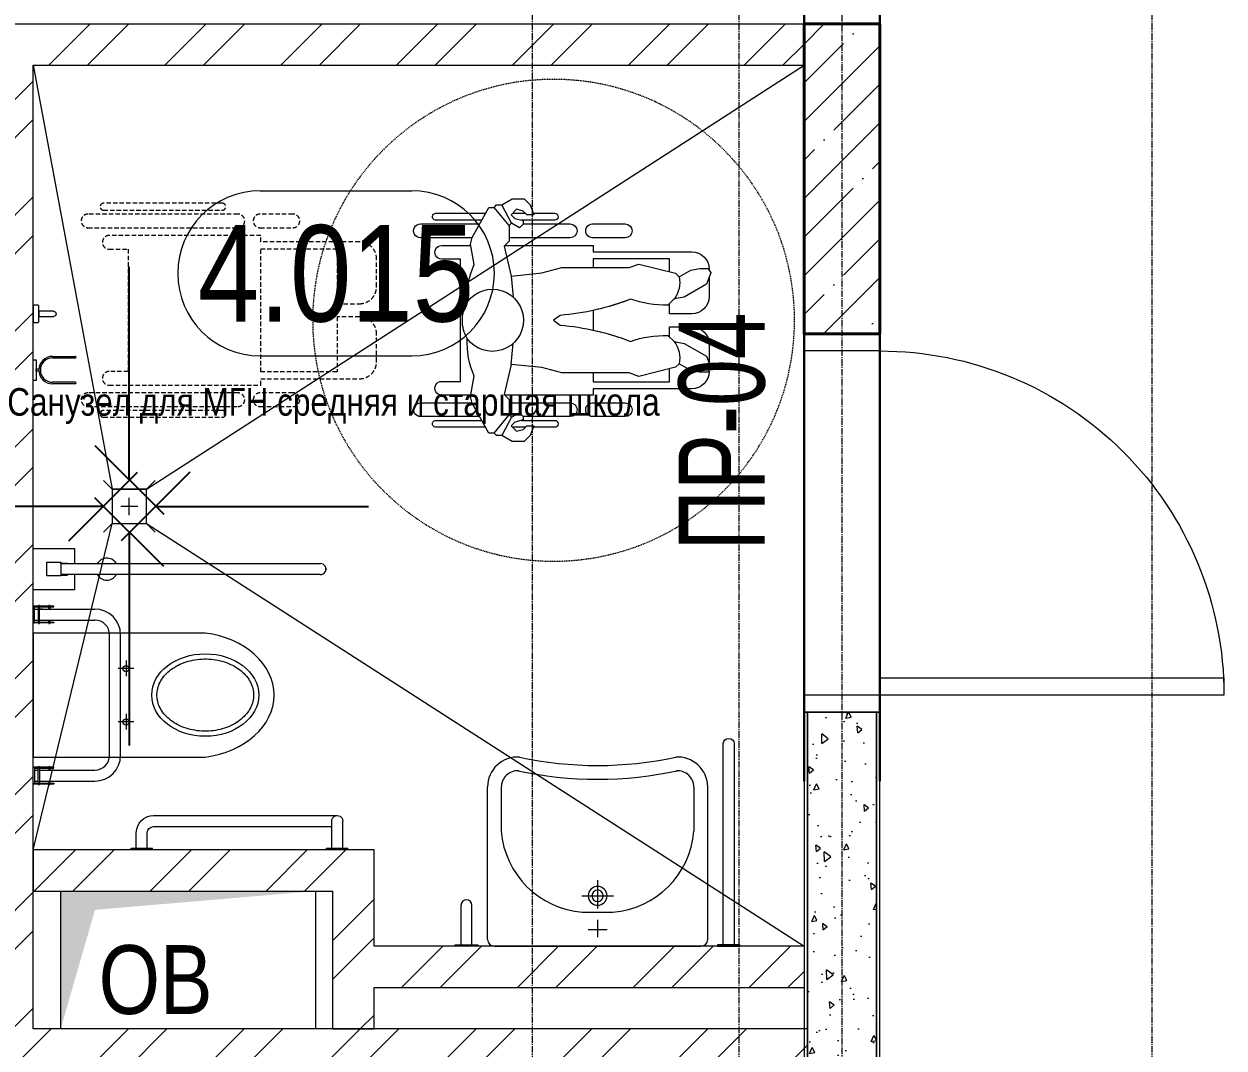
# Model space of a CAD drawing. Header units: millimetres. Extents: x -231292 to 573618, y -153144 to 564035.
# Drawn here: x 101452 to 104939, y 381776 to 384752 of the extents above; entities that cross this region are included whole.
import ezdxf
from ezdxf.enums import TextEntityAlignment as Align

# ---------------------------------------------------------------- set-up
doc = ezdxf.new("R2010")
doc.units = ezdxf.units.MM
for name, pattern in [('ADSK_Невидимые', [5, 3, -2]), ('CENTER2', [28.575, 19.05, -3.175, 3.175, -3.175]), ('DASHED', [19.05, 12.7, -6.35]), ('HIDDEN2', [4.7625, 3.175, -1.5875])]:
    doc.linetypes.add(name, pattern=pattern)
doc.layers.get('0').update_dxf_attribs({"color": 250})
doc.layers.get('Defpoints').update_dxf_attribs({"color": 250})
for name, color, linetype, lineweight in [('АИ_Сантехника', 250, 'Continuous', 0), ('АР_Area', 250, 'Continuous', 5), ('АР_Двери', 250, 'Continuous', 9), ('АР_Колонны', 250, 'Continuous', 35), ('АР_Отверстия', 250, 'Continuous', 9), ('АР_Сантехника', 250, 'Continuous', 5), ('АР_Сантехника_МГН', 250, 'Continuous', 0), ('АР_Стены ЖБ', 250, 'Continuous', 35), ('АР_Стены кирпич', 250, 'Continuous', 20), ('АР_Стены ПЕНОблок', 250, 'Continuous', 20), ('АР_Тонкая', 250, 'Continuous', 5), ('АР_Штриховка', 250, 'Continuous', 0), ('РД_Оси_100', 250, 'Continuous', 0), ('РД_Разуклонка к трапам', 124, 'Continuous', 0)]:
    doc.layers.add(name, color=color, linetype=linetype, lineweight=lineweight)
doc.layers.add('РД_Перемычка инж проемов', color=250, linetype='Continuous')
doc.layers.add('РД_Проем', color=250, linetype='Continuous', lineweight=0, plot=False)
doc.layers.add('РД_проем_инж перемыч_подсчет', color=250, linetype='Continuous', lineweight=30, plot=False)
doc.styles.add('Arial0', font='arial.ttf')
doc.styles.add('style1', font='ARIALN.TTF')
doc.styles.add('ккк', font='isocpeur.ttf', dxfattribs={"width": 0.85, "oblique": 15})
doc.dimstyles.new('scale_100', dxfattribs={"dimtxt": 200, "dimasz": 125, "dimexe": 60, "dimexo": 100, "dimgap": 30, "dimtad": 1, "dimdec": 0, "dimdsep": 46, "dimtxsty": 'style1', "dimblk": 'OBLIQUE', "dimcen": 150, "dimdle": 60, "dimclrd": 256, "dimclre": 256, "dimclrt": 256, "dimadec": 0, "dimazin": 0, "dimtfac": 1, "dimtdec": 0, "dimtmove": 1, "dimatfit": 3, "dimldrblk": 'OBLIQUE', "dimfxl": 1, "dimtolj": 1, "dimtzin": 0, "dimarcsym": 0})
pattern_1 = [(45, (50428.77, 366201.75), (-168.3798, 168.3798), []), (45, (50541.02, 366201.75), (-168.3798, 168.3798), [])]
pattern_2 = [(45, (50428.77, 366201.75), (-168.3798, 168.3798), []), (45, (50541.02, 366201.75), (-168.3798, 168.3798), [])]

# ---------------------------------------------------------------- blocks, each defined once
blk = doc.blocks.new('otv')
at = {"linetype": 'Continuous'}
blk.add_lwpolyline([(0, -1), (0, 0), (1, 0), (1, -1)], close=True, dxfattribs=at)
blk.add_solid([(0, -1), (0, 0), (0.1346, -0.1366), (1, 0)], dxfattribs=at)
blk = doc.blocks.new('СОШ_2200_АР_ОСИ_М100_28.05.24')
at = {"layer": 'РД_Оси_100', "linetype": 'CENTER2'}
for points in [[(52500, 139938.679), (52500, -5755), (52358.276, -6155)], [(53100, 139938.679), (53100, -5755), (52949.266, -6155)], [(54300, 139938.679), (54300, -6155)], [(53400, 70753.904), (53400, -5755), (53550, -6155)]]:
    blk.add_lwpolyline(points, dxfattribs=at)
blk = doc.blocks.new('унитаз Olymp МГН')
at = {"layer": 'АР_Сантехника'}
for points in [[(500, 180), (0, 180), (0, -180), (500, -180)], [(292.6, 77.5), (247.4, 77.5)], [(270, 100.1), (270, 54.9)], [(270, -54.9), (270, -100.1)], [(292.6, -77.5), (247.4, -77.5)]]:
    blk.add_lwpolyline(points, dxfattribs=at)
for centre in [(270, 76.7), (270, -78.3)]:
    blk.add_circle(centre, 9.03, dxfattribs=at)
blk.add_ellipse((460, 0), major_axis=(240, 0), ratio=0.760563, start_param=4.879159, end_param=7.686534, dxfattribs=at)
blk.add_ellipse((500, 0), major_axis=(-155.5, 0), ratio=0.771216, dxfattribs=at)
blk.add_open_spline([(359.5, 0), (359.5, -4.7), (359.9, -9.4), (361.9, -20.3), (363.8, -26.5), (369.1, -38.6), (372.6, -44.5), (380.9, -55.9), (385.8, -61.3), (397, -71.5), (403.3, -76.2), (416.9, -84.8), (424.3, -88.6), (440, -95.1), (448.2, -97.7), (465.3, -101.9), (474.2, -103.4), (492, -105), (501.1, -105.2), (519, -104.2), (527.9, -103.1), (545.3, -99.5), (553.7, -97.2), (569.8, -91.2), (577.4, -87.7), (591.7, -79.7), (598.2, -75.2), (610.1, -65.4), (615.4, -60.1), (624.4, -49), (628.3, -43.2), (634.4, -31.2), (636.7, -25.1), (639.8, -12.6), (640.5, -6.3), (640.5, 6.2), (639.8, 12.5), (636.7, 24.9), (634.4, 31.1), (628.3, 43.1), (624.5, 48.9), (615.4, 60), (610.2, 65.3), (598.4, 75.1), (591.8, 79.6), (577.6, 87.6), (569.9, 91.2), (553.9, 97.1), (545.4, 99.5), (528.1, 103), (519.2, 104.2), (501.2, 105.2), (492.2, 105), (474.3, 103.4), (465.5, 101.9), (448.4, 97.8), (440.1, 95.1), (424.5, 88.6), (417.1, 84.8), (403.4, 76.3), (397.1, 71.6), (385.9, 61.4), (381, 56), (372.6, 44.6), (369.2, 38.7), (363.8, 26.6), (361.9, 20.4), (359.9, 9.5), (359.5, 4.7), (359.5, 0)], degree=3, knots=[0, 0, 0, 0, 0.140076, 0.140076, 0.327634, 0.327634, 0.515193, 0.515193, 0.702751, 0.702751, 0.890309, 0.890309, 1.077868, 1.077868, 1.265426, 1.265426, 1.452985, 1.452985, 1.640543, 1.640543, 1.828101, 1.828101, 2.01566, 2.01566, 2.203218, 2.203218, 2.390777, 2.390777, 2.578335, 2.578335, 2.765893, 2.765893, 2.953452, 2.953452, 3.14101, 3.14101, 3.328568, 3.328568, 3.516127, 3.516127, 3.703685, 3.703685, 3.891244, 3.891244, 4.078802, 4.078802, 4.26636, 4.26636, 4.453919, 4.453919, 4.641477, 4.641477, 4.829036, 4.829036, 5.016594, 5.016594, 5.204152, 5.204152, 5.391711, 5.391711, 5.579269, 5.579269, 5.766828, 5.766828, 5.954386, 5.954386, 6.141944, 6.141944, 6.283185, 6.283185, 6.283185, 6.283185], dxfattribs=at)
blk = doc.blocks.new('Коляска')
at = {"layer": 'АИ_Сантехника', "linetype": 'DASHED', "lineweight": 0}
for p, q in [((-279.8, 116.6), (-279.8, -318.4)), ((-239.8, -318.4), (-239.8, 116.6)), ((239.8, 116.6), (239.8, -318.4)), ((279.8, -318.4), (279.8, 116.6)), ((-310.9, 71.7), (-310.9, -273.5)), ((-290.9, -273.5), (-290.9, 71.7)), ((290.9, 71.7), (290.9, -273.5)), ((310.9, -273.5), (310.9, 71.7)), ((-217.5, 55), (-217.5, -385)), ((-177.5, 0), (-177.5, 55)), ((177.5, 55), (177.5, 0)), ((217.5, -385), (217.5, 55)), ((177.5, 0), (-177.5, 0)), ((-279.8, -383.4), (-279.8, -478.4)), ((-239.8, -478.4), (-239.8, -383.4)), ((239.8, -383.4), (239.8, -478.4)), ((279.8, -478.4), (279.8, -383.4)), ((-217.5, -385), (-199, -385)), ((-199, -385), (-199, -671.7)), ((-179, -606.7), (-179, -385)), ((-179, -385), (179, -385)), ((179, -385), (179, -606.7)), ((199, -671.7), (199, -385)), ((199, -385), (217.5, -385)), ((-19, -606.7), (-179, -606.7)), ((-19, -671.7), (-19, -606.7)), ((179, -606.7), (19, -606.7)), ((19, -606.7), (19, -671.7)), ((-149, -721.7), (-69, -721.7)), ((69, -721.7), (149, -721.7))]:
    blk.add_line(p, q, dxfattribs=at)
for centre, radius, start, end in [((-259.8, 116.6), 20, 0, 180), ((259.8, 116.6), 20, 0, 180), ((-300.9, 71.7), 10, 0, 180), ((-197.5, 55), 20, 0, 180), ((197.5, 55), 20, 0, 180), ((300.9, 71.7), 10, 0, 180), ((-300.9, -273.5), 10, 180, 0), ((300.9, -273.5), 10, 180, 0), ((-259.8, -318.4), 20, 180, 0), ((259.8, -318.4), 20, 180, 0), ((-259.8, -383.4), 20, 0, 180), ((259.8, -383.4), 20, 0, 180), ((-259.8, -478.4), 20, 180, 0), ((259.8, -478.4), 20, 180, 0), ((-149, -671.7), 50, 180, 270), ((-69, -671.7), 50, 270, 0), ((69, -671.7), 50, 180, 270), ((149, -671.7), 50, 270, 0)]:
    blk.add_arc(centre, radius, start, end, dxfattribs=at)
blk = doc.blocks.new('Инвалид')
at = {"layer": 'АР_Сантехника'}
for p, q in [((-279.8, 386.7), (-279.8, 214.4)), ((-239.8, 236.4), (-239.8, 386.7)), ((239.8, 386.7), (239.8, 236.4)), ((279.8, 214.4), (279.8, 386.7)), ((-310.9, 341.9), (-310.9, 197.2)), ((-290.9, 208.3), (-290.9, 341.9)), ((-217.5, 325.1), (-217.5, 240.7)), ((-177.5, 270.1), (-177.5, 325.1)), ((177.5, 325.1), (177.5, 270.1)), ((217.5, 240.7), (217.5, 325.1)), ((290.9, 341.9), (290.9, 208.3)), ((310.9, 197.2), (310.9, 341.9)), ((177.5, 270.1), (-177.5, 270.1)), ((-240.5, 236.2), (-328, 187.7)), ((-221.2, 241.4), (-240.5, 236.2)), ((-162.1, 230.9), (-221.2, 241.4)), ((221.2, 241.4), (162.1, 230.9)), ((240.5, 236.2), (221.2, 241.4)), ((328, 187.7), (240.5, 236.2)), ((-328, 187.7), (-328, 172.7)), ((328, 172.7), (328, 187.7)), ((-335.1, 150.6), (-352.6, 120.3)), ((-328, 172.7), (-335.1, 165.6)), ((-328, 172.7), (-335.1, 165.6)), ((-335.1, 165.6), (-335.1, 150.6)), ((-335.1, 165.6), (-335.1, 150.6)), ((-282, 122.4), (-335.1, 150.6)), ((-275, 129.5), (-328, 172.7)), ((-230, 129.5), (-215.8, 143.6)), ((-217.5, 142), (-217.5, -114.9)), ((-215.8, 143.6), (-128.1, 123.4)), ((128.1, 123.4), (215.8, 143.6)), ((215.8, 143.6), (230, 129.5)), ((217.5, -114.9), (217.5, 142)), ((328, 172.7), (275, 129.5)), ((282, 122.4), (335.1, 150.6)), ((335.1, 165.6), (328, 172.7)), ((335.1, 165.6), (328, 172.7)), ((335.1, 150.6), (335.1, 165.6)), ((335.1, 150.6), (335.1, 165.6)), ((352.6, 120.3), (335.1, 150.6)), ((-352.6, 120.3), (-352.6, 85.3)), ((-322.5, 107.4), (-306.8, 123.2)), ((-317.4, 88.1), (-322.5, 107.4)), ((-310.9, 119.1), (-310.9, 81.6)), ((-306.8, 123.2), (-296.2, 112.6)), ((-296.2, 112.6), (-289.7, 88.5)), ((-282, 122.4), (-275, 129.5)), ((-282, 122.4), (-279.8, 124.6)), ((-269.1, 99.1), (-282, 122.4)), ((-275, 129.5), (-255, 129.5)), ((-255, 129.5), (-230, 129.5)), ((-239.8, -48.3), (-239.8, 129.5)), ((-128.1, 123.4), (-137.5, 33.9)), ((-128.1, 123.4), (-66.9, 117)), ((128.1, 123.4), (66.9, 117)), ((137.5, 33.9), (128.1, 123.4)), ((230, 129.5), (255, 129.5)), ((239.8, 129.5), (239.8, -48.3)), ((255, 129.5), (275, 129.5)), ((282, 122.4), (269.1, 99.1)), ((275, 129.5), (282, 122.4)), ((279.8, 124.6), (282, 122.4)), ((289.7, 88.5), (296.2, 112.6)), ((296.2, 112.6), (306.8, 123.2)), ((306.8, 123.2), (322.5, 107.4)), ((310.9, 81.6), (310.9, 119.1)), ((322.5, 107.4), (317.4, 88.1)), ((352.6, 85.3), (352.6, 120.3)), ((-352.6, 85.3), (-335.1, 67.8)), ((-306.8, 77.5), (-317.4, 88.1)), ((-306.8, 57.5), (-306.8, 77.5)), ((-290.9, -3.4), (-290.9, 92.9)), ((-289.7, 88.5), (-279.7, 88.5)), ((-279.8, 88.5), (-279.8, -48.3)), ((-279.7, 88.5), (-269.1, 99.1)), ((269.1, 99.1), (279.7, 88.5)), ((279.7, 88.5), (289.7, 88.5)), ((279.8, -48.3), (279.8, 88.5)), ((290.9, 92.9), (290.9, -3.4)), ((317.4, 88.1), (306.8, 77.5)), ((306.8, 77.5), (306.8, 57.5)), ((335.1, 67.8), (352.6, 85.3)), ((-335.1, 67.8), (-306.8, 57.5)), ((-310.9, 59), (-310.9, -3.4)), ((306.8, 57.5), (335.1, 67.8)), ((310.9, -3.4), (310.9, 59)), ((-137.5, 33.9), (-153.1, -24.1)), ((-14.1, -19), (0, 0)), ((0, 0), (14.1, -19)), ((153.1, -24.1), (137.5, 33.9)), ((-153.1, -24.1), (-153.1, -219.1)), ((153.1, -219.1), (153.1, -24.1)), ((-279.8, -113.3), (-279.8, -208.3)), ((-239.8, -208.3), (-239.8, -113.3)), ((-217.5, -114.9), (-199, -114.9)), ((-199, -114.9), (-199, -401.6)), ((-179, -336.6), (-179, -114.9)), ((-179, -114.9), (-153.1, -114.9)), ((-28.7, -114.9), (28.7, -114.9)), ((153.1, -114.9), (179, -114.9)), ((179, -114.9), (179, -336.6)), ((199, -401.6), (199, -114.9)), ((199, -114.9), (217.5, -114.9)), ((239.8, -113.3), (239.8, -208.3)), ((279.8, -208.3), (279.8, -113.3)), ((-153.1, -219.1), (-163.3, -247.3)), ((163.3, -247.3), (153.1, -219.1)), ((-163.3, -247.3), (-136.7, -354)), ((136.7, -354), (163.3, -247.3)), ((-141, -336.6), (-179, -336.6)), ((-61.9, -349.9), (-44.2, -332.2)), ((-19, -336.6), (-48.6, -336.6)), ((-19, -401.6), (-19, -336.6)), ((48.6, -336.6), (19, -336.6)), ((19, -336.6), (19, -401.6)), ((44.2, -332.2), (61.9, -349.9)), ((179, -336.6), (141, -336.6)), ((-126.1, -364.6), (-146.1, -399.2)), ((-136.7, -354), (-126.1, -364.6)), ((-104.6, -444.4), (-67.1, -379.4)), ((-67.1, -379.4), (-61.9, -349.9)), ((61.9, -349.9), (67.1, -379.4)), ((67.1, -379.4), (104.6, -444.4)), ((126.1, -364.6), (136.7, -354)), ((146.1, -399.2), (126.1, -364.6)), ((-146.1, -399.2), (-150.4, -423.9)), ((150.4, -423.9), (146.1, -399.2)), ((-150.4, -423.9), (-150.4, -448.9)), ((-150.4, -448.9), (-137.5, -456.4)), ((-137.5, -456.4), (-104.6, -444.4)), ((-124.4, -451.6), (-69, -451.6)), ((69, -451.6), (124.4, -451.6)), ((104.6, -444.4), (137.5, -456.4)), ((137.5, -456.4), (150.4, -448.9)), ((150.4, -448.9), (150.4, -423.9))]:
    blk.add_line(p, q, dxfattribs=at)
at = {"layer": 'АР_Сантехника', "linetype": 'ADSK_Невидимые'}
blk.add_circle((0, 0), 700, dxfattribs=at)
at = {"layer": 'АР_Сантехника'}
for centre, radius, start, end in [((-259.8, 386.7), 20, 0, 180), ((259.8, 386.7), 20, 0, 180), ((-300.9, 341.9), 10, 0, 180), ((300.9, 341.9), 10, 0, 180), ((-197.5, 325.1), 20, 0, 180), ((197.5, 325.1), 20, 0, 180), ((-64.2, 2.3), 248.7, 87.4409, 113.1792), ((0, 177.7), 90.3, 126.0226, 53.9774), ((-2.2, 166.8), 98.2, 88.7383, 121.2617), ((2.2, 166.8), 98.2, 58.7383, 91.2617), ((64.2, 2.3), 248.7, 66.8208, 92.5591), ((-300.9, -3.4), 10, 180, 0), ((-751.4, 43.5), 739.9, 338.8416, 355.1584), ((751.4, 43.5), 739.9, 184.8416, 201.1584), ((300.9, -3.4), 10, 180, 0), ((-259.8, -48.3), 20, 180, 0), ((259.8, -48.3), 20, 180, 0), ((-259.8, -113.3), 20, 0, 180), ((259.8, -113.3), 20, 0, 180), ((-751.4, 43.5), 739.9, 345.4, 347.6399), ((751.4, 43.5), 739.9, 192.3601, 194.6), ((-751.4, 43.5), 739.9, 338.8416, 343.8308), ((751.4, 43.5), 739.9, 196.1692, 201.1584), ((-259.8, -208.3), 20, 180, 0), ((259.8, -208.3), 20, 180, 0), ((-347.3, -324.5), 303.2, 358.5499, 19.4501), ((347.3, -324.5), 303.2, 160.5499, 181.4501), ((-109, -291.5), 75.1, 256.8512, 308.9334), ((109, -291.5), 75.1, 231.0666, 283.1488), ((-149, -401.6), 50, 180, 270), ((-69, -401.6), 50, 270, 0), ((69, -401.6), 50, 180, 270), ((149, -401.6), 50, 270, 0)]:
    blk.add_arc(centre, radius, start, end, dxfattribs=at)
blk = doc.blocks.new('Умывальник')
at = {"layer": 'АР_Сантехника', "lineweight": 0}
for p, q in [((-250, 20), (-250, 463.4)), ((390, 20), (390, 463.4)), ((-230, 0), (370, 0))]:
    blk.add_line(p, q, dxfattribs=at)
for points in [[(-210, 462.9), (-210, 334.2)], [(350, 462.9), (350, 334.2)], [(70, 192.4), (70, 109.6)], [(24.2, 146.6), (115.8, 146.6)], [(25.9, 98.9), (114.1, 98.9)], [(70, 76.5), (70, 26.8)], [(42.6, 49), (97.4, 49)]]:
    blk.add_lwpolyline(points, dxfattribs=at)
for centre, radius, start, end in [((-162.2, 462.3), 87.8, 86.5885, 179.3264), ((70, 1583.9), 1058.5, 257.6192, 282.3808), ((302.2, 462.3), 87.8, 0.6736, 93.4115), ((-162.2, 462.3), 47.8, 86.5885, 179.3264), ((70, 1583.9), 1098.5, 257.6192, 282.3808), ((302.2, 462.3), 47.8, 0.6736, 93.4115), ((46.6, 355.6), 257.5, 184.7662, 265.3964), ((93.4, 355.6), 257.5, 274.6036, 355.2338), ((70, 146.6), 27.3, 90, 270), ((70, 146.6), 16.4, 90, 270), ((70, 146.6), 27.3, 270, 90), ((70, 146.6), 16.4, 270, 90), ((-230, 20), 20, 180, 270), ((370, 20), 20, 270, 0)]:
    blk.add_arc(centre, radius, start, end, dxfattribs=at)
blk = doc.blocks.new('п')
at = {"layer": 'АР_Сантехника'}
for p, q in [((-32.5, -13.1), (32.5, -13.1)), ((-32.5, -17.1), (-32.5, -13.1)), ((32.5, -17.1), (-32.5, -17.1)), ((17.9, -17.1), (-17.9, -17.1)), ((-15.9, -17.1), (-16, -602.1)), ((15.9, -602.1), (15.9, -17.1)), ((32.5, -13.1), (32.5, -17.1))]:
    blk.add_line(p, q, dxfattribs=at)
blk.add_arc((0, -601.3), 15.9, 182.7744, 357.2259, dxfattribs=at)
blk = doc.blocks.new('п2')
at = {"layer": 'АР_Сантехника'}
for p, q in [((-16, 119), (-16, 4)), ((16, 4), (16, 119)), ((-32.5, 4), (32.5, 4)), ((-32.5, 0), (-32.5, 4)), ((32.5, 0), (-32.5, 0)), ((32.5, 4), (32.5, 0))]:
    blk.add_line(p, q, dxfattribs=at)
for start, end in [(90, 180), (0, 90)]:
    blk.add_arc((0, 119), 16, start, end, dxfattribs=at)
blk = doc.blocks.new('уг4')
at = {"layer": 'АР_Сантехника'}
for p, q in [((-536.9, 0), (-598.9, 0)), ((-598.9, 0), (-598.9, -5)), ((-536.9, 0), (-579.3, 0)), ((-536.9, 0), (-536.9, -5)), ((31, 0), (-31, 0)), ((-31, 0), (-31, -5)), ((31, 0), (-11.4, 0)), ((31, 0), (31, -5)), ((-598.9, -5), (-536.9, -5)), ((-583.9, -5), (-583.9, -50)), ((-551.9, -5), (-551.9, -50)), ((-31, -5), (31, -5)), ((-16, -5), (-15.9, -84)), ((16, -5), (16.1, -84)), ((-533.9, -68), (-15.9, -68)), ((-533.9, -100), (0, -100))]:
    blk.add_line(p, q, dxfattribs=at)
for centre, radius, end in [((-533.9, -50), 50, 270), ((-533.9, -50), 18, 270), ((0.1, -84), 16, 0.1857)]:
    blk.add_arc(centre, radius, 180, end, dxfattribs=at)
blk = doc.blocks.new('8090_2')
at = {"layer": 'АР_Сантехника'}
for points in [[(102.5, -16), (102.5, -60), (-17.5, -60), (-17.5, 60), (102.5, 60), (102.5, 16)], [(62.5, 16), (817.1, 16)], [(832.7, 2.4), (832.7, -2.4)], [(817.1, -16), (62.5, -16)]]:
    blk.add_lwpolyline(points, dxfattribs=at)
for points in [[(22.5, -20), (22.5, 20), (62.5, 20), (62.5, -20)], [(62.5, 16), (62.5, 17.7), (82.6, 17.7), (82.6, 16)], [(62.5, -16), (62.5, -17.7), (82.6, -17.7), (82.6, -16)]]:
    blk.add_lwpolyline(points, close=True, dxfattribs=at)
for centre, radius, start, end in [((196.5, 0), 32, 120.3707, 150), ((196.5, 0), 32, 30, 120.3707), ((196.5, 0), 16, 89.1427, 90.8573), ((816.9, 0), 16, 269.1427, 90.8573), ((196.5, 0), 32, 210, 330), ((196.5, 0), 16, 269.1427, 270.8573)]:
    blk.add_arc(centre, radius, start, end, dxfattribs=at)
blk = doc.blocks.new('12313')
at = {"layer": 'АР_Сантехника'}
for p, q in [((-258.5, -4), (-258.5, 0)), ((-258.5, 0), (-209.5, 0)), ((-209.5, 0), (-209.5, -4)), ((209.5, 0), (209.5, -4)), ((258.5, 0), (209.5, 0)), ((258.5, -4), (258.5, 0)), ((-209.5, -4), (-258.5, -4)), ((-258.5, -14.7), (-209.5, -14.7)), ((-209.5, -18.7), (-258.5, -18.7)), ((-250, -4), (-250, -14.7)), ((-250, -18.7), (-250, -179)), ((-218, -4), (-218, -14.7)), ((-218, -18.7), (-218, -179)), ((209.5, -4), (258.5, -4)), ((258.5, -14.7), (209.5, -14.7)), ((209.5, -18.7), (258.5, -18.7)), ((218, -4), (218, -14.7)), ((218, -18.7), (218, -179)), ((250, -4), (250, -14.7)), ((250, -18.7), (250, -179)), ((-175, -222), (175, -222)), ((-175, -254), (175, -254))]:
    blk.add_line(p, q, dxfattribs=at)
for points in [[(-256, -4), (-256, -60), (-258.5, -60), (-258.5, -4)], [(-212, -4), (-212, -60), (-209.5, -60), (-209.5, -4)], [(212, -4), (212, -60), (209.5, -60), (209.5, -4)], [(256, -4), (256, -60), (258.5, -60), (258.5, -4)]]:
    blk.add_lwpolyline(points, close=True, dxfattribs=at)
for points in [[(218, -18.7), (218, -27.6)], [(218, -18.7), (218, -27.6)], [(250, -27.6), (250, -18.7)], [(-250, -45.3), (-256, -45.3), (-256, -49.3), (-250, -49.3)], [(-218, -49.3), (-212, -49.3), (-212, -45.3), (-218, -45.3)], [(218, -49.3), (212, -49.3), (212, -45.3), (218, -45.3)], [(250, -45.3), (256, -45.3), (256, -49.3), (250, -49.3)]]:
    blk.add_lwpolyline(points, dxfattribs=at)
for centre, radius, start, end in [((-258.5, -16.7), 2, 90, 270), ((-209.5, -16.7), 2, 270, 90), ((209.5, -16.7), 2, 90, 270), ((258.5, -16.7), 2, 270, 90), ((-258.5, -47.3), 2, 90, 270), ((-209.5, -47.3), 2, 270, 90), ((209.5, -47.3), 2, 90, 270), ((258.5, -47.3), 2, 270, 90), ((-175, -179), 75, 180, 270), ((-175, -179), 43, 180, 270), ((175, -179), 75, 270, 0), ((175, -179), 43, 270, 0)]:
    blk.add_arc(centre, radius, start, end, dxfattribs=at)
blk = doc.blocks.new('крюк')
at = {"layer": 'АР_Сантехника'}
for points in [[(-101, 0), (101, 0), (101, -30), (-101, -30)], [(-11, -30), (11, -30), (11, -55), (-11, -55)]]:
    blk.add_lwpolyline(points, close=True, dxfattribs=at)
for points in [[(-134, -412), (-134, -189)], [(-119, -412), (-119, -189)], [(119, -189), (119, -412)], [(134, -189), (134, -412)]]:
    blk.add_lwpolyline(points, dxfattribs=at)
for centre, radius, start, end in [((0, -189), 134, 0, 180), ((0, -189), 119, 0, 180), ((-126, -412), 7.5, 180, 0), ((126, -412), 7.5, 180, 0)]:
    blk.add_arc(centre, radius, start, end, dxfattribs=at)
blk = doc.blocks.new('кдо')
at = {"layer": 'АР_Сантехника'}
blk.add_lwpolyline([(-85, 0), (85, 0), (85, -46, -0.414214), (75, -56), (-75, -56, -0.414214), (-85, -46)], format="xyb", close=True, dxfattribs=at)
blk.add_lwpolyline([(-25, -199), (-25, -56), (25, -56), (25, -199)], dxfattribs=at)
blk.add_arc((0, -199), 25.3, 180, 0, dxfattribs=at)
blk = doc.blocks.new('_Oblique')
at = {"color": 0, "linetype": 'ByBlock', "lineweight": -2}
blk.add_line((-0.5, -0.5), (0.5, 0.5), dxfattribs=at)
blk = doc.blocks.new('A$Cd7e03b91')
at = {"layer": 'РД_Разуклонка к трапам', "lineweight": 0}
for p, q in [((-100, 100), (-150, 150)), ((100, 100), (150, 150)), ((-50, 0), (50, 0)), ((0, -50), (0, 50)), ((-100, -100), (-150, -150)), ((100, -100), (150, -150))]:
    blk.add_line(p, q, dxfattribs=at)
blk.add_lwpolyline([(-100, 100), (100, 100), (100, -100), (-100, -100), (-100, 100)], dxfattribs=at)
blk.add_lwpolyline([(-100, 100), (100, 100), (100, -100), (-100, -100), (-100, 100)], dxfattribs=at)
blk = doc.blocks.new('MOK-МаркаПом_овал_ареал')
for p, q in [((-2.75, 3), (2.75, 3)), ((-2.75, -3), (2.75, -3))]:
    blk.add_line(p, q)
for centre, radius, start, end in [((-2.75, 0), 3, 90, 270), ((2.75, 0), 3, 270, 90), ((-3.75, 0), 3.5, 0, 0.001)]:
    blk.add_arc(centre, radius, start, end)
at = {"color": 0, "style": 'style1'}
blk.add_attdef('АР-ПОМЕЩЕНИЕ:НОМЕР', text='', height=3.5, dxfattribs=at).set_placement((0, 0), align=Align.MIDDLE)
at = {"layer": 'Defpoints', "color": 2, "style": 'style1'}
blk.add_attdef('АР-ПОМЕЩЕНИЕ:НАИМЕНОВАНИЕ', text='', height=1, dxfattribs=at).set_placement((-0.094, -4.814), align=Align.MIDDLE)
blk = doc.blocks.new('MOK-МаркаПеремычки')
at = {"color": 0, "style": 'ккк', "oblique": 15, "width": 0.85}
blk.add_attdef('АР-ПРОЕМ:ПЕРЕМЫЧКА', text='', height=2.5, dxfattribs=at).set_placement((0, 0), align=Align.MIDDLE)

msp = doc.modelspace()

# ---------------------------------------------------------------- hatches: boundary and pattern name
at = {"layer": 'АР_Штриховка', "linetype": 'Continuous', "lineweight": 0}
h = msp.add_hatch(dxfattribs=at)
h.set_pattern_fill('ANSI32', color=256, scale=25, style=0)
h.set_pattern_definition([(45, (50428.77, 366201.75), (-168.3798, 168.3798), []), (45, (50541.02, 366201.75), (-168.3798, 168.3798), [])])
h.paths.add_polyline_path([(100858.767, 384751.752), (100858.767, 384631.752), (101358.768, 384631.753), (101438.768, 384661.753), (101478.768, 384751.753)], flags=0)
h.paths.add_polyline_path([(101478.768, 384751.753), (101438.768, 384661.753), (101478.768, 384631.753), (103718.768, 384631.753), (103718.768, 384751.753)], flags=0)
at = {"layer": 'АР_Штриховка', "linetype": 'Continuous', "lineweight": 5}
h = msp.add_hatch(dxfattribs=at)
h.set_pattern_fill('ANSI35', color=256, scale=25, style=0)
h.set_pattern_definition([(45, (50428.77, 366201.75), (-112.2532, 112.2532), []), (45, (50541.02, 366201.75), (-112.2532, 112.2532), [198.4375, -39.6875, 0, -39.6875])])
h.paths.add_polyline_path([(103718.768, 383851.753), (103938.768, 383851.753), (103938.768, 384751.753), (103718.768, 384751.753)], flags=0)
at = {"layer": 'АР_Штриховка', "linetype": 'Continuous', "lineweight": 0}
h = msp.add_hatch(dxfattribs=at)
h.set_pattern_fill('ANSI32', color=256, scale=25, style=0)
h.set_pattern_definition(pattern_2)
h.paths.add_polyline_path([(101358.768, 381831.753), (101438.768, 381801.753), (101478.768, 381831.753), (101478.768, 383191.752), (101388.768, 383231.752), (101358.768, 383191.752)], flags=0)
h.paths.add_polyline_path([(101358.768, 383311.752), (101388.768, 383231.752), (101478.768, 383191.752), (101478.768, 384631.753), (101438.768, 384661.753), (101358.768, 384631.753)], flags=0)
h = msp.add_hatch(dxfattribs=at)
h.set_pattern_fill('AR-CONC', color=256, angle=45, style=0)
h.set_pattern_definition([(95, (50428.77, 366201.75), (140.09465, 117.55338), [19.05, -209.55]), (40, (50428.77, 366201.75), (-160.01845, 110.1767), [15.24, -167.6406]), (145.45144, (50440.44, 366211.55), (-19.9238, 227.7301), [16.19, -178.09024]), (91.1842, (50392.85, 366237.67), (221.4102, 161.9534), [28.575, -314.325]), (141.63556, (50411.3, 366251.17), (-7.0866, 342.8268), [24.285, -267.1356]), (36.18415, (50392.85, 366237.67), (-7.0866, 342.8268), [22.86, -251.4597]), (66, (50419.79, 366246.65), (179.51998, 34.89515), [19.05, -209.55]), (11, (50419.79, 366246.65), (-86.5399, 173.9412), [15.24, -167.64]), (116.45145, (50434.75, 366249.56), (92.98005, 208.83634), [16.19, -178.08994]), (82.5, (50428.77, 366201.75), (-57.60547, 61.97341), [0, -165.608, 0, -170.18, 0, -168.275]), (52.5, (50428.77, 366201.75), (-23.58973, 118.087), [0, -97.028, 0, -161.798, 0, -64.135]), (12.5, (50388.716, 366161.7), (99.92786, 91.826196), [0, -63.5, 0, -198.12, 0, -262.89]), (2.5, (50370.76, 366143.74), (86.7639, 122.7224), [0, -82.55, 0, -131.572, 0, -186.69])])
h.paths.add_polyline_path([(103728.768, 380450.752), (103928.768, 380450.753), (103928.768, 380451.762), (103728.768, 380451.762)], flags=0)
h.paths.add_polyline_path([(103728.767, 381551.762), (103928.767, 381551.762), (103928.766, 382751.753), (103728.766, 382751.752)], flags=0)
h.paths.add_polyline_path([(103728.766, 383851.754), (103928.766, 383851.754), (103928.766, 383852.753), (103728.766, 383852.752)], flags=0)
h = msp.add_hatch(dxfattribs=at)
h.set_pattern_fill('ANSI32', color=256, scale=25, style=0)
h.set_pattern_definition(pattern_2)
h.paths.add_polyline_path([(102349.149, 382231.748), (102469.149, 382351.748), (101478.768, 382351.748), (101478.768, 382231.748)], flags=0)
h = msp.add_hatch(dxfattribs=at)
h.set_pattern_fill('ANSI32', color=256, scale=25, style=0)
h.set_pattern_definition(pattern_2)
h.paths.add_polyline_path([(102349.149, 381831.753), (102469.149, 381831.753), (102469.149, 381951.748), (102439.149, 382031.748), (102349.149, 382071.748)], flags=0)
h.paths.add_polyline_path([(102349.149, 382071.748), (102439.149, 382031.748), (102469.149, 382071.748), (102469.149, 382351.748), (102349.149, 382231.748)], flags=0)
h = msp.add_hatch(dxfattribs=at)
h.set_pattern_fill('ANSI32', color=256, scale=25, style=0)
h.set_pattern_definition(pattern_1)
h.paths.add_polyline_path([(103719.416, 381951.748), (103719.416, 382071.748), (102469.149, 382071.748), (102439.149, 382031.748), (102469.149, 381951.748)], flags=0)
h = msp.add_hatch(dxfattribs=at)
h.set_pattern_fill('ANSI32', color=256, scale=25, style=0)
h.set_pattern_definition(pattern_1)
h.paths.add_polyline_path([(103728.768, 381711.753), (103728.768, 381831.753), (101478.768, 381831.753), (101438.768, 381801.753), (101478.768, 381711.753)], flags=0)
h.paths.add_polyline_path([(101478.768, 381711.753), (101438.768, 381801.753), (101358.768, 381831.753), (100758.768, 381831.753), (100718.768, 381801.753), (100758.768, 381711.753)], flags=0)
h.paths.add_polyline_path([(100758.768, 381711.753), (100718.768, 381801.753), (100638.768, 381831.753), (99908.768, 381831.753), (99948.768, 381741.753), (100028.768, 381711.753)], flags=0)
h.paths.add_polyline_path([(99908.768, 381711.753), (99948.768, 381741.753), (99908.768, 381831.753), (99078.768, 381831.753), (98998.768, 381801.753), (98958.768, 381711.753)], flags=0)
h.paths.add_polyline_path([(98958.768, 381711.753), (98998.768, 381801.753), (98958.768, 381831.753), (98089.093, 381831.753), (98049.093, 381801.753), (98089.093, 381711.753)], flags=0)
h.paths.add_polyline_path([(98089.093, 381711.753), (98049.093, 381801.753), (97969.093, 381831.753), (96128.768, 381831.753), (96128.768, 381711.753)], flags=0)

# ---------------------------------------------------------------- linework, layer by layer
at = {"layer": 'АР_Двери', "linetype": 'Continuous', "lineweight": 9}
for points in [[(103718.768, 384800.752), (103718.768, 384750.752), (103938.768, 384750.753), (103938.768, 384800.753)], [(103718.766, 383801.752), (103718.766, 383851.752), (103938.766, 383851.753), (103938.766, 383801.753)], [(103938.766, 382801.753), (103938.766, 382851.753), (104938.766, 382851.753), (104938.766, 382801.753)], [(103718.766, 382801.752), (103718.766, 382751.752), (103938.766, 382751.753), (103938.766, 382801.753)]]:
    msp.add_lwpolyline(points, close=True, dxfattribs=at)
at = {"layer": 'АР_Двери', "linetype": 'Continuous', "lineweight": 9, "extrusion": (0, 0, -1)}
msp.add_arc((-103938.766, 382801.753), 1000, 89.999957, 179.999957, dxfattribs=at)
at = {"layer": 'АР_Колонны', "linetype": 'HIDDEN2', "lineweight": 25}
for p, q in [((103718.768, 384751.753), (103938.768, 384751.753)), ((103718.768, 383851.753), (103718.768, 384751.753)), ((103938.768, 384751.753), (103938.768, 383851.753)), ((103938.768, 383851.753), (103718.768, 383851.753))]:
    msp.add_line(p, q, dxfattribs=at)
at = {"layer": 'АР_Колонны', "linetype": 'Continuous', "lineweight": 35}
for p, q in [((103938.768, 384751.753), (103718.768, 384751.753)), ((103718.768, 384751.753), (103718.768, 383851.753)), ((103938.768, 383851.753), (103938.768, 384751.753)), ((103718.768, 383851.753), (103938.768, 383851.753))]:
    msp.add_line(p, q, dxfattribs=at)
at = {"layer": 'АР_Стены ЖБ', "linetype": 'Continuous', "lineweight": 40}
for p, q in [((103938.768, 384751.753), (103718.768, 384751.753)), ((103718.768, 384751.753), (103718.768, 383851.753)), ((103938.768, 383851.753), (103938.768, 384751.753)), ((103718.768, 383851.753), (103938.768, 383851.753))]:
    msp.add_line(p, q, dxfattribs=at)
at = {"layer": 'АР_Стены кирпич', "linetype": 'Continuous', "lineweight": 20}
for p, q in [((100858.767, 384751.752), (103718.768, 384751.753)), ((103718.768, 384631.753), (103718.768, 384751.753)), ((101478.768, 381831.753), (101478.768, 384631.753)), ((101478.768, 384631.753), (103718.768, 384631.753)), ((102469.149, 382351.748), (101478.768, 382351.748)), ((101478.768, 382351.748), (101478.768, 382231.748)), ((102469.149, 382071.748), (102469.149, 382351.748)), ((101478.768, 382231.748), (102349.149, 382231.748)), ((102349.149, 381831.753), (102349.149, 382231.748)), ((103719.416, 382071.748), (102469.149, 382071.748)), ((103719.416, 381951.748), (103719.416, 382071.748)), ((102469.149, 381831.753), (102469.149, 381951.748)), ((102469.149, 381951.748), (103719.416, 381951.748)), ((103728.768, 381831.753), (101478.768, 381831.753)), ((102349.149, 381831.753), (102469.149, 381831.753)), ((103728.768, 381711.753), (103728.768, 381831.753))]:
    msp.add_line(p, q, dxfattribs=at)
at = {"layer": 'АР_Стены ПЕНОблок', "linetype": 'Continuous', "lineweight": 20}
for p, q in [((103928.766, 383852.753), (103728.766, 383852.752)), ((103728.766, 383852.752), (103728.766, 383851.754)), ((103728.766, 383851.754), (103928.766, 383851.754)), ((103928.766, 383851.754), (103928.766, 383852.753)), ((103928.766, 382751.753), (103728.766, 382751.752)), ((103728.766, 382751.752), (103728.767, 381551.762)), ((103928.767, 381551.762), (103928.766, 382751.753))]:
    msp.add_line(p, q, dxfattribs=at)
at = {"layer": 'АР_Тонкая', "linetype": 'Continuous', "lineweight": 0}
for p, q in [((103728.766, 383852.752), (103718.766, 383852.752)), ((103718.766, 383852.752), (103718.766, 383851.754)), ((103718.766, 383851.754), (103728.766, 383851.754)), ((103728.766, 383851.754), (103728.766, 383852.752)), ((103938.766, 383852.753), (103928.766, 383852.753)), ((103928.766, 383852.753), (103928.766, 383851.754)), ((103928.766, 383851.754), (103938.766, 383851.754)), ((103938.766, 383851.754), (103938.766, 383852.753)), ((103728.766, 382751.752), (103718.766, 382751.752)), ((103718.766, 382751.752), (103718.767, 381551.762)), ((103728.767, 381551.762), (103728.766, 382751.752)), ((103938.766, 382751.753), (103928.766, 382751.753)), ((103928.766, 382751.753), (103928.767, 381551.762)), ((103938.767, 381551.762), (103938.766, 382751.753))]:
    msp.add_line(p, q, dxfattribs=at)
at = {"layer": 'РД_Проем', "linetype": 'Continuous', "lineweight": 0}
for p, q in [((103718.766, 383851.754), (103718.766, 382751.754)), ((103938.766, 383851.754), (103938.766, 382751.754))]:
    msp.add_line(p, q, dxfattribs=at)
at = {"layer": 'РД_проем_инж перемыч_подсчет', "linetype": 'Continuous', "lineweight": 30}
for p, q in [((103718.765, 387200.752), (103718.768, 384750.752)), ((103938.765, 387200.753), (103938.768, 384750.753)), ((103718.766, 383851.754), (103718.767, 382551.754)), ((103938.766, 383851.754), (103938.767, 382551.754))]:
    msp.add_line(p, q, dxfattribs=at)
at = {"layer": 'РД_Разуклонка к трапам', "ltscale": 2}
for points in [[(101478.765, 384631.753), (101708.086, 383399.912), (101808.086, 383399.912), (103718.765, 384631.753)], [(101478.765, 382351.748), (101708.086, 383299.912), (101808.086, 383299.912), (103718.765, 382071.748)]]:
    msp.add_lwpolyline(points, dxfattribs=at)

# ---------------------------------------------------------------- block references
at = {"layer": 'АР_Area', "linetype": 'Continuous', "lineweight": 5, "xscale": 80, "yscale": 80, "zscale": 80}
msp.add_blockref('MOK-МаркаПом_овал_ареал', (102358.747, 384027.312), dxfattribs=at).add_auto_attribs({'АР-ПОМЕЩЕНИЕ:НОМЕР': '4.015', 'АР-ПОМЕЩЕНИЕ:НАИМЕНОВАНИЕ': 'Санузел для МГН средняя и старшая школа'})
at = {"layer": 'АР_Отверстия', "xscale": 740, "yscale": 400}
msp.add_blockref('otv', (101558.768, 382232.273), dxfattribs=at)
at = {"layer": 'АР_Сантехника_МГН', "xscale": -1}
for name, p, rotation in [('Инвалид', (102990.87, 383890.83), 90.00000000000007), ('п', (103499.718, 382058.665), 180), ('уг4', (102362.347, 382351.748), 180)]:
    msp.add_blockref(name, p, dxfattribs=dict(at, rotation=rotation))
at = {"layer": 'АР_Сантехника_МГН'}
for name, p, rotation in [('Коляска', (101754.894, 383919.851), 90.00000000000001), ('12313', (101478.768, 382801.813), 90)]:
    msp.add_blockref(name, p, dxfattribs=dict(at, rotation=rotation))
at = {"layer": 'АР_Сантехника_МГН', "yscale": 0.2973947418445227, "zscale": 0.2973947418445227, "rotation": 90}
for name, p, xscale in [('кдо', (101478.768, 383909.492), -0.2973947418445227), ('крюк', (101478.768, 383746.137), 0.2973947418445227)]:
    msp.add_blockref(name, p, dxfattribs=dict(at, xscale=xscale))
at = {"layer": 'АР_Сантехника_МГН'}
for name, p in [('8090_2', (101496.268, 383167.811)), ('унитаз Olymp МГН', (101478.768, 382801.813)), ('Умывальник', (103048.768, 382071.748)), ('п2', (102737.768, 382071.748))]:
    msp.add_blockref(name, p, dxfattribs=at)
at = {"layer": 'РД_Оси_100'}
msp.add_blockref('СОШ_2200_АР_ОСИ_М100_28.05.24', (50428.768, 366201.753), dxfattribs=at)
at = {"layer": 'РД_Перемычка инж проемов', "linetype": 'Continuous', "lineweight": -3}
ref = msp.add_blockref('MOK-МаркаПеремычки', (103478.766, 383567.754), dxfattribs=dict(at, xscale=100, yscale=100, zscale=100, rotation=89.99999999999999))
ref.add_attrib('АР-ПРОЕМ:ПЕРЕМЫЧКА', 'ПР-04', dxfattribs={"layer": '0', "color": 0, "height": 250, "rotation": 90, "style": 'Arial0', "width": 0.7}).set_placement((103478.766, 383567.754), align=Align.MIDDLE)
at = {"layer": 'РД_Разуклонка к трапам', "ltscale": 2, "xscale": -0.5000000000000002, "yscale": 0.5000000000000002, "zscale": 0.5}
msp.add_blockref('A$Cd7e03b91', (101758.086, 383349.912), dxfattribs=at)

# ---------------------------------------------------------------- texts
at = {"layer": 'АР_Отверстия', "insert": (101834.474, 381973.669), "char_height": 200, "width": 1850, "attachment_point": 5, "style": 'style1'}
msp.add_mtext('ОВ', dxfattribs=at)

# ---------------------------------------------------------------- leaders
at = {"layer": 'РД_Разуклонка к трапам', "ltscale": 2}
for points in [[(101758.138, 383426.985), (101758.138, 384046.264)], [(101682.054, 383349.912), (101062.775, 383349.912)], [(101834.118, 383349.912), (102453.397, 383349.912)], [(101758.138, 383274.92), (101758.138, 382655.642)]]:
    msp.add_leader(points, dimstyle='scale_100', override={"dimasz": 200, "dimgap": 30, "dimtad": 0}, dxfattribs=at)

doc.saveas('drawing.dxf')
